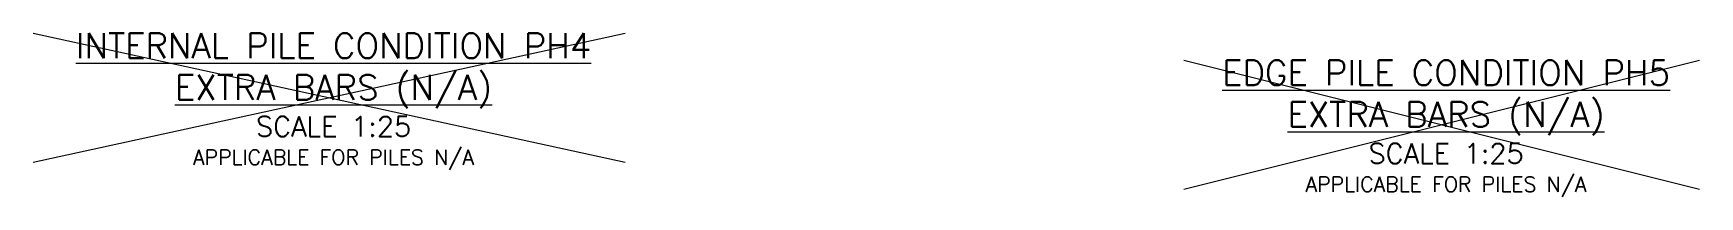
# Model space of a CAD drawing. Header units: millimetres. Extents: x -21392 to 100362, y -17730 to 39230.
# Drawn here: x 85687 to 94017, y 14205 to 15024 of the extents above; entities that cross this region are included whole.
import ezdxf

# ---------------------------------------------------------------- set-up
doc = ezdxf.new("R2010")
doc.units = ezdxf.units.MM
doc.layers.add('AP-NOTUSED', color=1, linetype='Continuous')
doc.layers.add('AP-TEXT', color=7, linetype='Continuous')
doc.styles.add('ROMANS', font='romans')

msp = doc.modelspace()

# ---------------------------------------------------------------- linework, layer by layer
at = {"layer": 'AP-NOTUSED', "color": 1}
for p, q in [((85686.5, 14378.8), (88645.7, 15023.6)), ((85686.5, 15023.6), (88645.7, 14378.8)), ((91438.6, 14243.5), (94016.8, 14888.3)), ((91438.6, 14888.3), (94016.8, 14243.5))]:
    msp.add_line(p, q, dxfattribs=at)

# ---------------------------------------------------------------- texts
at = {"layer": 'AP-TEXT', "char_height": 40, "width": 3115.141, "attachment_point": 1, "style": 'ROMANS'}
for s, insert in [('\\pxqc;{\\L\\C4;\\H3.125x;INTERNAL PILE CONDITION PH4\\PEXTRA BARS (N/A)\\P}\\H2.5x;SCALE 1:25\\P\\pa0.66667,qc,sm1.1583;\\C3;\\H0.75x;APPLICABLE FOR PILES N/A', (85629.8, 15023.6)), ('\\pxqc;{\\L\\C4;\\H3.125x;EDGE PILE CONDITION PH5\\PEXTRA BARS (N/A)\\fArial Narrow|b0|i0|c238|p34;\\H0.8x;\\P}\\Fromans|c238;\\H2.5x;SCALE 1:25\\P\\C3;\\H0.75x;APPLICABLE FOR PILES N/A', (91191.4, 14888.3))]:
    msp.add_mtext(s, dxfattribs=dict(at, insert=insert))

doc.saveas('drawing.dxf')
